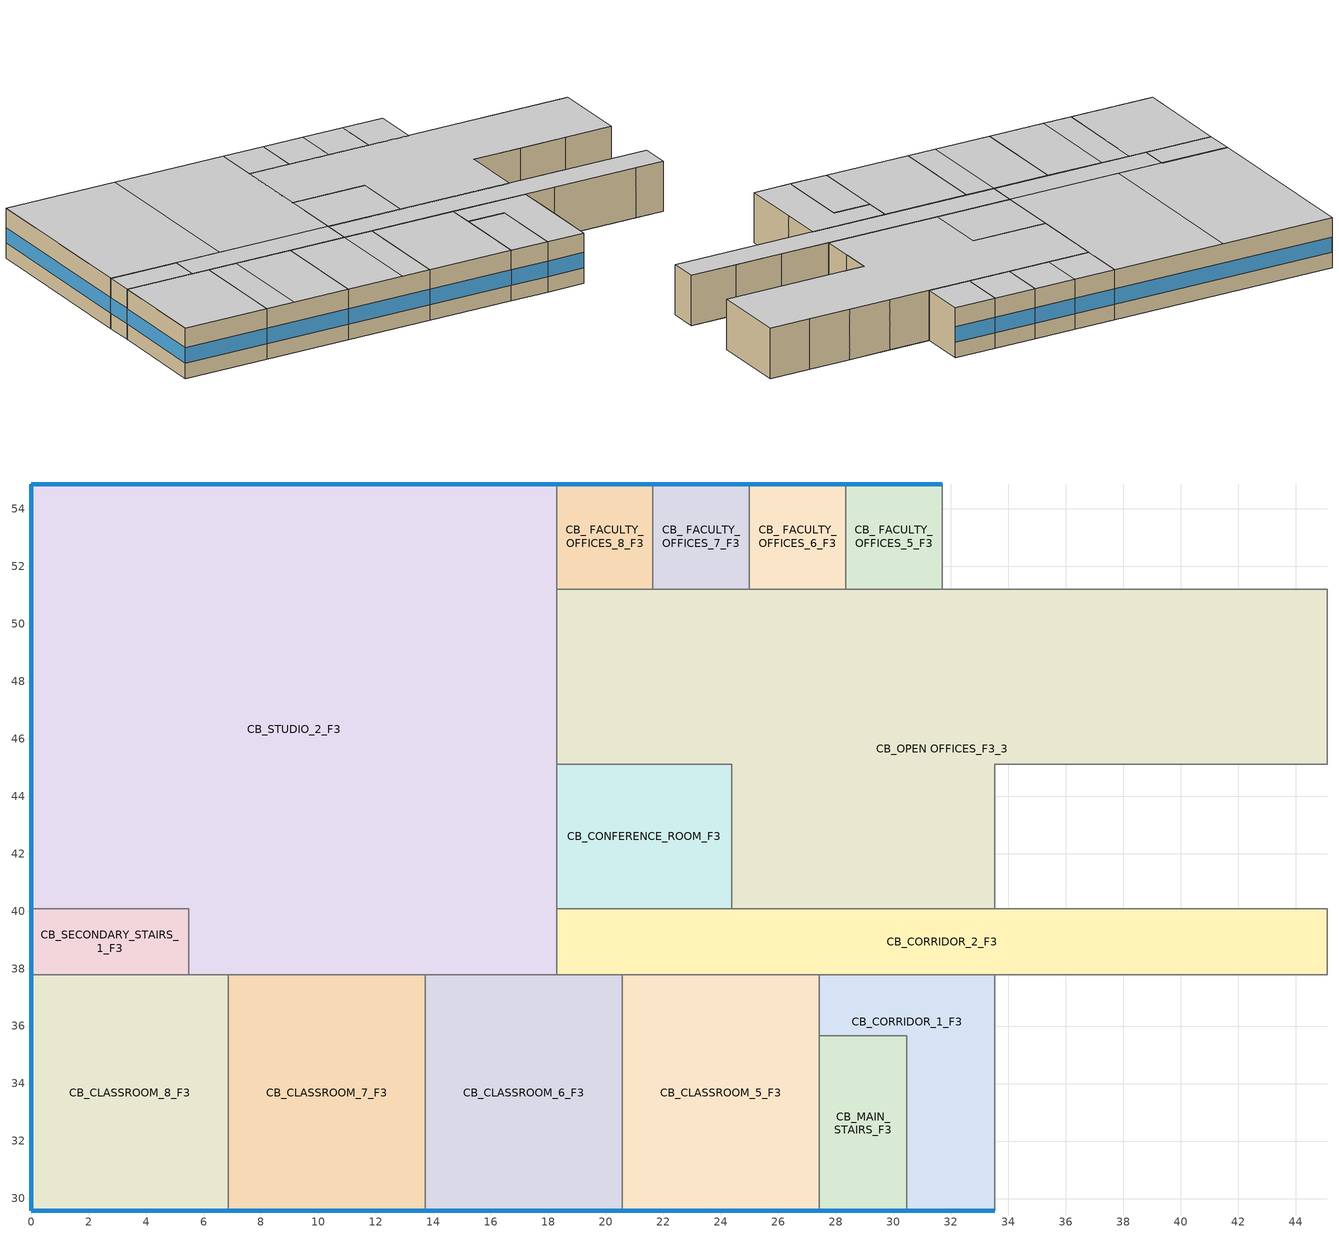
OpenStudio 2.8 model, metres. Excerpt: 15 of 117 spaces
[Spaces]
CB_CLASSROOM_8_F3
 floor to CB_CLASSROOM_8_F2: 6.86,37.8 6.86,29.57 0,29.57 0,37.8 z7.92
 wall outside: 0,37.8 0,29.57 6.86,29.57 z7.92:11.89
 wall to CB_SECONDARY_STAIRS_1_F3: 5.49,37.8 0,37.8 z7.92:11.89
 wall to CB_STUDIO_2_F3: 6.86,37.8 5.49,37.8 z7.92:11.89
 wall to CB_CLASSROOM_7_F3: 6.86,29.57 6.86,37.8 z7.92:11.89
 window: 0,37.79 0,29.57 / 0,29.57 6.86,29.57 z9.14:10.36
 ceiling to CB_CLASSROOM_1_F4: 6.86,29.57 6.86,37.8 0,37.8 0,29.57 z11.89
CB_CLASSROOM_7_F3
 floor to CB_CLASSROOM_7_F2: 13.72,37.8 13.72,29.57 6.86,29.57 6.86,37.8 z7.92
 wall outside: 6.86,29.57 13.72,29.57 z7.92:11.89
 wall to CB_STUDIO_2_F3: 13.72,37.8 6.86,37.8 z7.92:11.89
 wall to CB_CLASSROOM_6_F3: 13.72,29.57 13.72,37.8 z7.92:11.89
 window: 6.86,29.57 13.71,29.57 z9.14:10.36
 ceiling to CB_CLASSROOM_1_F4: 9.14,29.57 9.14,37.8 6.86,37.8 6.86,29.57 z11.89
 ceiling to CB_CLASSROOM_2_F4: 13.72,29.57 13.72,37.8 9.14,37.8 9.14,29.57 z11.89
CB_CLASSROOM_6_F3
 floor to CB_CLASSROOM_6_F2: 20.57,37.8 20.57,29.57 13.72,29.57 13.72,37.8 z7.92
 wall outside: 13.72,29.57 20.57,29.57 z7.92:11.89
 wall to CB_STUDIO_2_F3: 18.29,37.8 13.72,37.8 z7.92:11.89
 wall to CB_CORRIDOR_2_F3: 20.57,37.8 18.29,37.8 z7.92:11.89
 wall to CB_CLASSROOM_5_F3: 20.57,29.57 20.57,37.8 z7.92:11.89
 window: 13.72,29.57 20.57,29.57 z9.14:10.36
 ceiling to CB_CLASSROOM_3_F4: 20.57,29.57 20.57,37.8 18.29,37.8 18.29,29.57 z11.89
 ceiling to CB_CLASSROOM_2_F4: 18.29,29.57 18.29,37.8 13.72,37.8 13.72,29.57 z11.89
CB_CLASSROOM_5_F3
 floor to CB_CLASSROOM_5_F2: 27.43,37.8 27.43,29.57 20.57,29.57 20.57,37.8 z7.92
 wall outside: 20.57,29.57 27.43,29.57 z7.92:11.89
 wall to CB_CORRIDOR_2_F3: 27.43,37.8 20.57,37.8 z7.92:11.89
 wall to CB_CORRIDOR_1_F3: 27.43,35.66 27.43,37.8 z7.92:11.89
 wall to CB_MAIN_STAIRS_F3: 27.43,29.57 27.43,35.66 z7.92:11.89
 window: 20.57,29.57 27.43,29.57 z9.14:10.36
 ceiling to CB_CLASSROOM_3_F4: 27.43,29.57 27.43,37.8 20.57,37.8 20.57,29.57 z11.89
CB_MAIN_STAIRS_F3
 floor to CB_MAIN_STAIRS_F2: 30.48,35.66 30.48,29.57 27.43,29.57 27.43,35.66 z7.92
 wall outside: 27.43,29.57 30.48,29.57 z7.92:11.89
 wall to CB_CORRIDOR_1_F3: 30.48,29.57 30.48,35.66 27.43,35.66 z7.92:11.89
 window: 27.44,29.57 30.48,29.57 z9.14:10.36
 ceiling to CB_MAIN_STAIRS_F4: 30.48,29.57 30.48,35.66 27.43,35.66 27.43,29.57 z11.89
CB_CORRIDOR_1_F3
 floor to CB_CORRIDOR_F2: 33.53,37.8 33.53,29.57 30.48,29.57 30.48,35.66 27.43,35.66 27.43,37.8 z7.92
 wall outside: 30.48,29.57 33.53,29.57 z7.92:11.89
 wall to CB_CORRIDOR_2_F3: 33.53,37.8 27.43,37.8 z7.92:11.89
 wall to CB_UTILITY_F3: 33.53,34.44 33.53,37.8 z7.92:11.89
 wall to CB_PUBLIC_ELEVATORS_F3: 33.53,29.57 33.53,34.44 z7.92:11.89
 window: 30.48,29.57 33.53,29.57 z9.14:10.36
 ceiling to CB_CORRIDOR_F4: 33.53,29.57 33.53,37.8 27.43,37.8 27.43,35.66 30.48,35.66 30.48,29.57 z11.89
CB_SECONDARY_STAIRS_1_F3
 floor to CB_SECONDARY_STAIRS_1_F2: 5.49,40.08 5.49,37.8 0,37.8 0,40.08 z7.92
 wall outside: 0,40.08 0,37.8 z7.92:11.89
 wall to CB_STUDIO_2_F3: 5.49,37.8 5.49,40.08 0,40.08 z7.92:11.89
 window: 0,40.08 0,37.8 z9.14:10.36
 ceiling to CB_SECONDARY_STAIRS_1_F4: 5.49,37.8 5.49,40.08 0,40.08 0,37.8 z11.89
CB_STUDIO_2_F3
 floor to CB_STUDIO_1_F2: 18.29,54.86 18.29,37.8 5.49,37.8 5.49,40.08 0,40.08 0,54.86 z7.92
 wall outside: 18.29,54.86 0,54.86 0,40.08 z7.92:11.89
 wall to CB_CORRIDOR_2_F3: 18.29,37.8 18.29,40.08 z7.92:11.89
 wall to CB_ FACULTY_OFFICES_8_F3: 18.29,51.21 18.29,54.86 z7.92:11.89
 wall to CB_OPEN OFFICES_F3_3: 18.29,45.11 18.29,51.21 z7.92:11.89
 wall to CB_CONFERENCE_ROOM_F3: 18.29,40.08 18.29,45.11 z7.92:11.89
 window: 18.29,54.86 0,54.86 / 0,54.84 0,40.08 z9.14:10.36
 ceiling to CB_CORRIDOR_F4: 18.29,37.8 18.29,40.08 5.49,40.08 5.49,37.8 z11.89
 ceiling to CB_LAB_1_F4: 9.14,40.08 9.14,54.86 0,54.86 0,40.08 z11.89
 ceiling to CB_LAB_2_F4: 18.29,40.08 18.29,54.86 9.14,54.86 9.14,40.08 z11.89
CB_CORRIDOR_2_F3
 floor to CB_CORRIDOR_F2: 45.11,40.08 45.11,37.8 18.29,37.8 18.29,40.08 z7.92
 wall to CB_STUDIO_1_F3: 45.11,37.8 45.11,40.08 z7.92:11.89
 wall to CB_CLASSROOM_3_F3: 42.82,37.8 45.11,37.8 z7.92:11.89
 wall to CB_UTILITY_F3: 33.53,37.8 35.97,37.8 z7.92:11.89
 wall to CB_CONFERENCE_ROOM_F3: 24.38,40.08 18.29,40.08 z7.92:11.89
 wall to CB_OPEN OFFICES_F3_3: 33.53,40.08 24.38,40.08 z7.92:11.89
 wall to CB_FACULTY_RESTROOM_1_F3: 37.49,40.08 33.53,40.08 z7.92:11.89
 wall to CB_STUDENTS_RESTROOM_1_F3: 41.3,40.08 37.49,40.08 z7.92:11.89
 wall to CB_STUDENTS_RESTROOM_2_F3: 45.11,40.08 41.3,40.08 z7.92:11.89
 wall to CB_CLASSROOM_4_F3: 35.97,37.8 42.82,37.8 z7.92:11.89
 ceiling to CB_CORRIDOR_F4: 45.11,37.8 45.11,40.08 18.29,40.08 18.29,37.8 z11.89
CB_CONFERENCE_ROOM_F3
 floor to CB_CONFERENCE_ROOM_F2: 24.38,45.11 24.38,40.08 18.29,40.08 18.29,45.11 z7.92
 wall to CB_OPEN OFFICES_F3_3: 24.38,40.08 24.38,45.11 18.29,45.11 z7.92:11.89
 ceiling to CB_CONFERENCE_ROOM_F4: 18.29,40.08 24.38,40.08 24.38,45.11 18.29,45.11 z11.89
CB_OPEN OFFICES_F3_3
 floor to CB_OPEN OFFICES_F2: 45.11,51.21 45.11,45.11 33.53,45.11 33.53,40.08 24.38,40.08 24.38,45.11 18.29,45.11 18.29,51.21 z7.92
 wall to CB_ FACULTY_OFFICES_8_F3: 21.64,51.21 18.29,51.21 z7.92:11.89
 wall to CB_ FACULTY_OFFICES_7_F3: 24.99,51.21 21.64,51.21 z7.92:11.89
 wall to CB_ FACULTY_OFFICES_6_F3: 28.35,51.21 24.99,51.21 z7.92:11.89
 wall to CB_ FACULTY_OFFICES_5_F3: 31.7,51.21 28.35,51.21 z7.92:11.89
 wall to CB_ FACULTY_OFFICES_4_F3: 35.05,51.21 31.7,51.21 z7.92:11.89
 wall to CB_ FACULTY_OFFICES_3_F3: 38.4,51.21 35.05,51.21 z7.92:11.89
 wall to CB_ FACULTY_OFFICES_2_F3: 41.76,51.21 38.4,51.21 z7.92:11.89
 wall to CB_ FACULTY_OFFICES_1_F3: 45.11,51.21 41.76,51.21 z7.92:11.89
 wall to CB_STUDIO_1_F3: 45.11,45.11 45.11,51.21 z7.92:11.89
 wall to CB_STUDENTS_RESTROOM_2_F3: 41.3,45.11 45.11,45.11 z7.92:11.89
 wall to CB_STUDENTS_RESTROOM_1_F3: 37.49,45.11 41.3,45.11 z7.92:11.89
 wall to CB_FACULTY_RESTROOM_2_F3: 33.53,42.6 33.53,45.11 37.49,45.11 z7.92:11.89
 wall to CB_FACULTY_RESTROOM_1_F3: 33.53,40.08 33.53,42.6 z7.92:11.89
 ceiling to CB_OPEN OFFICES_F4: 33.53,40.08 33.53,45.11 45.11,45.11 45.11,51.21 18.29,51.21 18.29,45.11 24.38,45.11 24.38,40.08 z11.89
CB_ FACULTY_OFFICES_8_F3
 floor to CB_FACULTY_OFFICE_8_F2: 21.64,54.86 21.64,51.21 18.29,51.21 18.29,54.86 z7.92
 wall outside: 21.64,54.86 18.29,54.86 z7.92:11.89
 wall to CB_ FACULTY_OFFICES_7_F3: 21.64,51.21 21.64,54.86 z7.92:11.89
 window: 21.64,54.86 18.29,54.86 z9.14:10.36
 ceiling to CB_FACULTY_OFFICE_8_F4: 18.29,51.21 21.64,51.21 21.64,54.86 18.29,54.86 z11.89
CB_ FACULTY_OFFICES_7_F3
 floor to CB_FACULTY_OFFICE_7_F2: 24.99,54.86 24.99,51.21 21.64,51.21 21.64,54.86 z7.92
 wall outside: 24.99,54.86 21.64,54.86 z7.92:11.89
 wall to CB_ FACULTY_OFFICES_6_F3: 24.99,51.21 24.99,54.86 z7.92:11.89
 window: 24.99,54.86 21.64,54.86 z9.14:10.36
 ceiling to CB_FACULTY_OFFICE_7_F4: 21.64,51.21 24.99,51.21 24.99,54.86 21.64,54.86 z11.89
CB_ FACULTY_OFFICES_6_F3
 floor to CB_FACULTY_OFFICE_6_F2: 28.35,54.86 28.35,51.21 24.99,51.21 24.99,54.86 z7.92
 wall outside: 28.35,54.86 24.99,54.86 z7.92:11.89
 wall to CB_ FACULTY_OFFICES_5_F3: 28.35,51.21 28.35,54.86 z7.92:11.89
 window: 28.34,54.86 24.99,54.86 z9.14:10.36
 ceiling to CB_FACULTY_OFFICE_6_F4: 28.35,51.21 28.35,54.86 24.99,54.86 24.99,51.21 z11.89
CB_ FACULTY_OFFICES_5_F3
 floor to CB_FACULTY_OFFICE_5_F2: 31.7,54.86 31.7,51.21 28.35,51.21 28.35,54.86 z7.92
 wall outside: 31.7,54.86 28.35,54.86 z7.92:11.89
 wall to CB_ FACULTY_OFFICES_4_F3: 31.7,51.21 31.7,54.86 z7.92:11.89
 window: 31.7,54.86 28.35,54.86 z9.14:10.36
 ceiling to CB_FACULTY_OFFICE_5_F4: 28.35,51.21 31.7,51.21 31.7,54.86 28.35,54.86 z11.89
[Building]
A091_2013_CollegeCampusBuilding
[Site]
Site 1: Latitude {deg}=35.03; Longitude {deg}=-85.2; Time Zone {hr}=-5; Elevation {m}=210
[ClimateZones]
Climate Zone Institution Name 1=ASHRAE; Climate Zone Document Name 1=ANSI/ASHRAE Standard 169; Climate Zone Document Year 1=2006; Climate Zone Institution Name 2=CEC; Climate Zone Document Name 2=California Climate Zone Descriptions; Climate Zone Document Year 2=1995
[ShadingControl]
Shading Control 1: Shading Type=InteriorBlind
[BuildingStory] Nominal Floor to Floor Height {m}=3.9624
Name | Nominal Z Coordinate {m}
Building Story 3 | 7.9248
Building Story 5 | 0
[Space] Building Story=Building Story 3
Name | Space Type | Thermal Zone
CB_CLASSROOM_8_F3 | College - Classroom | CB_CLASSROOM_8_F3
CB_CLASSROOM_7_F3 | College - Classroom | CB_CLASSROOM_7_F3
CB_CLASSROOM_6_F3 | College - Classroom | CB_CLASSROOM_6_F3
CB_CLASSROOM_5_F3 | College - Classroom | CB_CLASSROOM_5_F3
CB_MAIN_STAIRS_F3 | College - Stairs | CB_MAIN_STAIRS_F3
CB_CORRIDOR_1_F3 | College -  Corridor | CB_CORRIDOR_1_F3
CB_SECONDARY_STAIRS_1_F3 | College - Stairs | CB_SECONDARY_STAIRS_1_F3
CB_STUDIO_2_F3 | College - Art Classroom | CB_STUDIO_2_F3
CB_CORRIDOR_2_F3 | College -  Corridor | CB_CORRIDOR_2_F3
CB_CONFERENCE_ROOM_F3 | College -  Conference | CB_CONFERENCE_ROOM_F3
CB_OPEN OFFICES_F3_3 | College -  Office | CB_OPEN OFFICES_F3_3
CB_ FACULTY_OFFICES_8_F3 | College -  Office | CB_ FACULTY_OFFICES_8_F3
CB_ FACULTY_OFFICES_7_F3 | College -  Office | CB_ FACULTY_OFFICES_7_F3
CB_ FACULTY_OFFICES_6_F3 | College -  Office | CB_ FACULTY_OFFICES_6_F3
CB_ FACULTY_OFFICES_5_F3 | College -  Office | CB_ FACULTY_OFFICES_5_F3
[SpaceType]
College - Classroom; College -  Office; College -  Conference; College -  Corridor; College - Stairs; College - Art Classroom
[ThermalZone] Use Ideal Air Loads=No
CB_SECONDARY_STAIRS_1_F3; CB_ FACULTY_OFFICES_8_F3; CB_CLASSROOM_8_F3; CB_CLASSROOM_7_F3; CB_CLASSROOM_6_F3; CB_CORRIDOR_2_F3; CB_CLASSROOM_5_F3; CB_MAIN_STAIRS_F3; CB_CORRIDOR_1_F3; CB_STUDIO_2_F3; CB_CONFERENCE_ROOM_F3; CB_OPEN OFFICES_F3_3; CB_ FACULTY_OFFICES_7_F3; CB_ FACULTY_OFFICES_6_F3; CB_ FACULTY_OFFICES_5_F3
[Sizing:Zone] Zone Cooling Design Supply Air Temperature Input Method=SupplyAirTemperature; Zone Cooling Design Supply Air Temperature {C}=14; Zone Cooling Design Supply Air Temperature Difference {deltaC}=11.11; Zone Heating Design Supply Air Temperature Input Method=SupplyAirTemperature; Zone Heating Design Supply Air Temperature {C}=40; Zone Heating Design Supply Air Temperature Difference {deltaC}=11.11; Zone Cooling Design Supply Air Humidity Ratio {kg-H2O/kg-air}=0.0085; Zone Heating Design Supply Air Humidity Ratio {kg-H2O/kg-air}=0.008; Cooling Design Air Flow Method=DesignDay; Heating Design Air Flow Method=DesignDay; Account for Dedicated Outdoor Air System=No; Dedicated Outdoor Air System Control Strategy=NeutralSupplyAir; Dedicated Outdoor Air Low Setpoint Temperature for Design {C}=autosize; Dedicated Outdoor Air High Setpoint Temperature for Design {C}=autosize
CB_SECONDARY_STAIRS_1_F3; CB_ FACULTY_OFFICES_8_F3; CB_CLASSROOM_8_F3; CB_CLASSROOM_7_F3; CB_CLASSROOM_6_F3; CB_CORRIDOR_2_F3; CB_CLASSROOM_5_F3; CB_MAIN_STAIRS_F3; CB_CORRIDOR_1_F3; CB_STUDIO_2_F3; CB_CONFERENCE_ROOM_F3; CB_OPEN OFFICES_F3_3; CB_ FACULTY_OFFICES_7_F3; CB_ FACULTY_OFFICES_6_F3; CB_ FACULTY_OFFICES_5_F3
